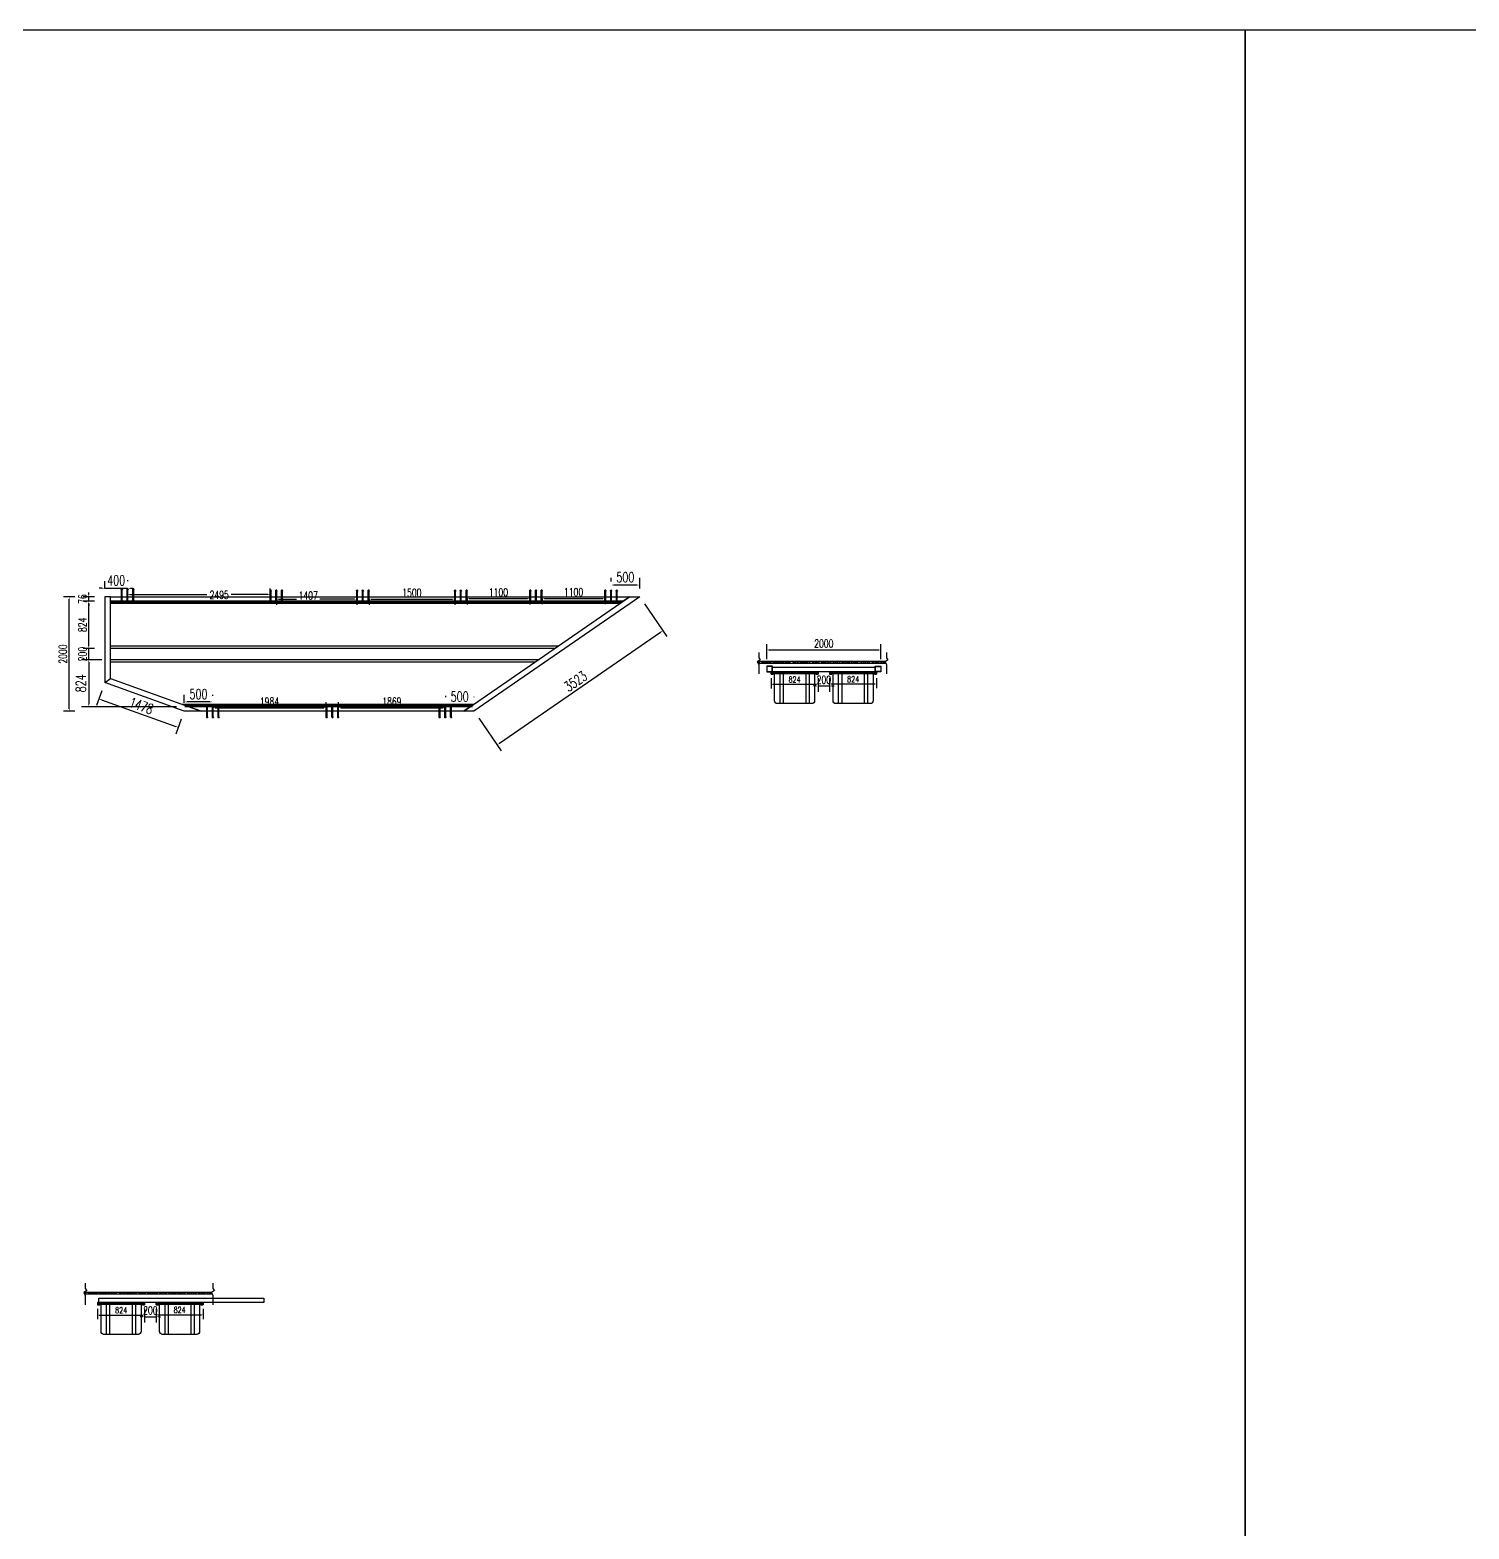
# Model space of a CAD drawing. Extents: x -18540 to 926017, y -610001 to -56924.
# Drawn here: x 89919 to 115090, y -517127 to -490906 of the extents above; entities that cross this region are included whole.
import ezdxf

# ---------------------------------------------------------------- set-up
doc = ezdxf.new("R2010")
doc.units = 0
doc.header["$LTSCALE"] = 10
doc.header["$MEASUREMENT"] = 0
for name, color, linetype in [('BJ02', 2, 'Continuous'), ('L-构造线', 6, 'Continuous'), ('W-STEEL_FRAME钢架', 3, 'Continuous'), ('W-WOOD_FLOOR木地板', 30, 'Continuous'), ('浮箱U槽', 5, 'Continuous'), ('螺栓孔位', 2, 'Continuous')]:
    doc.layers.add(name, color=color, linetype=linetype)
doc.styles.add('STANDARD_T3', font='simplex.shx', dxfattribs={"width": 0.7, "bigfont": 'gbcbig.shx'})
doc.dimstyles.new('W&&30', dxfattribs={"dimtxt": 105, "dimasz": 30, "dimexe": 75, "dimexo": 90, "dimgap": 30, "dimtad": 1, "dimdec": 0, "dimzin": 0, "dimdsep": 46, "dimtxsty": 'STANDARD_T3', "dimcen": 0.09, "dimclrd": 1, "dimclre": 1, "dimclrt": 7, "dimazin": 2, "dimtfac": 1, "dimtdec": 0, "dimtix": 1, "dimtmove": 2, "dimatfit": 3, "dimfxl": 100, "dimtolj": 1, "dimtzin": 0, "dimarcsym": 0})
doc.dimstyles.new('W&&40', dxfattribs={"dimtxt": 140, "dimasz": 40, "dimexe": 100, "dimexo": 120, "dimgap": 40, "dimtad": 1, "dimdec": 0, "dimzin": 0, "dimdsep": 46, "dimtxsty": 'STANDARD_T3', "dimcen": 0.09, "dimclrd": 1, "dimclre": 1, "dimclrt": 7, "dimazin": 2, "dimtfac": 1, "dimtdec": 0, "dimtix": 1, "dimtmove": 2, "dimatfit": 3, "dimfxl": 100, "dimtolj": 1, "dimtzin": 0, "dimarcsym": 0})
doc.dimstyles.new('W&&50', dxfattribs={"dimtxt": 175, "dimasz": 50, "dimexe": 125, "dimexo": 150, "dimgap": 50, "dimtad": 1, "dimdec": 0, "dimzin": 0, "dimdsep": 46, "dimtxsty": 'STANDARD_T3', "dimcen": 0.09, "dimclrd": 1, "dimclre": 1, "dimclrt": 7, "dimazin": 2, "dimtfac": 1, "dimtdec": 0, "dimtix": 1, "dimtmove": 2, "dimatfit": 3, "dimfxl": 100, "dimtolj": 1, "dimtzin": 0, "dimarcsym": 0})

# ---------------------------------------------------------------- blocks, each defined once
blk = doc.blocks.new('1')
at = {"lineweight": -3}
for p, q in [((-1521938, 1214338), (-1521935, 1214338)), ((-1521938, 1214336), (-1521931, 1214336)), ((-1521938, 1214336), (-1521914, 1214336)), ((-1521936, 1214341), (-1521936, 1214346)), ((-1521936, 1214346), (-1521916, 1214346)), ((-1521935, 1214341), (-1521936, 1214341)), ((-1521934, 1214347), (-1521932, 1214347)), ((-1521933, 1214352), (-1521931, 1214355)), ((-1521933, 1214136), (-1521933, 1214352)), ((-1521919, 1214352), (-1521933, 1214352)), ((-1521932, 1214347), (-1521919, 1214347)), ((-1521932, 1214346), (-1521932, 1214341)), ((-1521921, 1214355), (-1521931, 1214355)), ((-1521919, 1214352), (-1521921, 1214355)), ((-1521919, 1214347), (-1521921, 1214347)), ((-1521921, 1214346), (-1521921, 1214341)), ((-1521919, 1214136), (-1521919, 1214352)), ((-1521917, 1214341), (-1521916, 1214341)), ((-1521914, 1214338), (-1521917, 1214338)), ((-1521916, 1214341), (-1521916, 1214346)), ((-1521938, 1214136), (-1521931, 1214136)), ((-1521938, 1214136), (-1521914, 1214136)), ((-1521938, 1214134), (-1521935, 1214134)), ((-1521935, 1214131), (-1521936, 1214131)), ((-1521936, 1214131), (-1521936, 1214126)), ((-1521936, 1214126), (-1521916, 1214126)), ((-1521934, 1214125), (-1521932, 1214125)), ((-1521932, 1214126), (-1521932, 1214131)), ((-1521932, 1214125), (-1521919, 1214125)), ((-1521921, 1214126), (-1521921, 1214131)), ((-1521919, 1214125), (-1521921, 1214125)), ((-1521914, 1214134), (-1521917, 1214134)), ((-1521917, 1214131), (-1521916, 1214131)), ((-1521916, 1214131), (-1521916, 1214126))]:
    blk.add_line(p, q, dxfattribs=at)
at = {"color": 1}
for p, q in [((-1521936, 1214346), (-1521934, 1214347)), ((-1521919, 1214347), (-1521916, 1214346))]:
    blk.add_line(p, q, dxfattribs=at)
at = {"color": 6, "lineweight": -3}
for p, q in [((-1521931, 1214136), (-1521931, 1214355)), ((-1521921, 1214136), (-1521921, 1214355))]:
    blk.add_line(p, q, dxfattribs=at)
at = {"lineweight": -3}
for points in [[(-1521933, 1214336), (-1521938, 1214336), (-1521938, 1214338), (-1521914, 1214338), (-1521914, 1214336), (-1521919, 1214336)], [(-1521935, 1214338), (-1521935, 1214341), (-1521917, 1214341), (-1521917, 1214338)], [(-1521933, 1214136), (-1521938, 1214136), (-1521938, 1214134), (-1521914, 1214134), (-1521914, 1214136), (-1521919, 1214136)], [(-1521935, 1214134), (-1521935, 1214131), (-1521917, 1214131), (-1521917, 1214134)]]:
    blk.add_lwpolyline(points, dxfattribs=at)
for centre, radius, start, end in [((-1521934, 1214129), 3.22, 223.6028, 316.3972), ((-1521926, 1214140), 14.7, 248.7607, 291.2393), ((-1521919, 1214129), 3.22, 223.6028, 316.3972)]:
    blk.add_arc(centre, radius, start, end, dxfattribs=at)
blk = doc.blocks.new('螺栓孔位')
at = {"layer": '螺栓孔位', "color": 1, "rotation": 270}
for p in [(-1214244, -1521833), (-1214244, -1521933), (-1214244, -1522033)]:
    blk.add_blockref('1', p, dxfattribs=at)
blk = doc.blocks.new('*D591')
at = {"layer": 'Defpoints', "color": 0, "transparency": 16777216}
for p in [(93116, -502703), (95101, -502763), (95101, -502823)]:
    blk.add_point(p, dxfattribs=at)
at = {"layer": '浮箱U槽', "color": 1, "lineweight": -2, "transparency": 16777216}
for p, q in [((93116, -502763), (93116, -502863)), ((93156, -502763), (95061, -502763)), ((95101, -502763), (95101, -502663))]:
    blk.add_line(p, q, dxfattribs=at)
at = {"layer": '浮箱U槽', "color": 1, "transparency": 16777216}
for points in [[(93156, -502756), (93156, -502770), (93116, -502763)], [(95061, -502756), (95061, -502770), (95101, -502763)]]:
    blk.add_solid(points, dxfattribs=at)
at = {"layer": '浮箱U槽', "color": 7, "transparency": 16777216, "insert": (94108, -502653), "char_height": 140, "attachment_point": 5, "style": 'STANDARD_T3'}
blk.add_mtext('\\A1;1984', dxfattribs=at)
blk = doc.blocks.new('*D592')
at = {"layer": 'Defpoints', "color": 0, "transparency": 16777216}
for p in [(95315, -502823), (97184, -502704), (97184, -502764)]:
    blk.add_point(p, dxfattribs=at)
at = {"layer": '浮箱U槽', "color": 1, "lineweight": -2, "transparency": 16777216}
for p, q in [((95315, -502764), (95315, -502664)), ((95355, -502764), (97144, -502764)), ((97184, -502764), (97184, -502864))]:
    blk.add_line(p, q, dxfattribs=at)
at = {"layer": '浮箱U槽', "color": 1, "transparency": 16777216}
for points in [[(95355, -502757), (95355, -502770), (95315, -502764)], [(97144, -502757), (97144, -502770), (97184, -502764)]]:
    blk.add_solid(points, dxfattribs=at)
at = {"layer": '浮箱U槽', "color": 7, "transparency": 16777216, "insert": (96249, -502654), "char_height": 140, "attachment_point": 5, "style": 'STANDARD_T3'}
blk.add_mtext('\\A1;1869', dxfattribs=at)
blk = doc.blocks.new('*D586')
at = {"layer": 'Defpoints', "color": 0, "transparency": 16777216}
for p in [(91626, -500823), (94121, -500778), (94121, -500823)]:
    blk.add_point(p, dxfattribs=at)
at = {"layer": '浮箱U槽', "color": 1, "lineweight": -2, "transparency": 16777216}
for p, q in [((91626, -500778), (91626, -500678)), ((91666, -500778), (93015, -500778)), ((94081, -500778), (93440, -500778)), ((94121, -500778), (94121, -500678))]:
    blk.add_line(p, q, dxfattribs=at)
at = {"layer": '浮箱U槽', "color": 1, "transparency": 16777216}
for points in [[(91666, -500771), (91666, -500785), (91626, -500778)], [(94081, -500771), (94081, -500785), (94121, -500778)]]:
    blk.add_solid(points, dxfattribs=at)
at = {"layer": '浮箱U槽', "color": 7, "transparency": 16777216, "insert": (93228, -500787), "char_height": 140, "attachment_point": 5, "style": 'STANDARD_T3'}
blk.add_mtext('\\A1;2495', dxfattribs=at)
blk = doc.blocks.new('*D587')
at = {"layer": 'Defpoints', "color": 0, "transparency": 16777216}
for p in [(94228, -500704), (95635, -500823), (95635, -500861)]:
    blk.add_point(p, dxfattribs=at)
at = {"layer": '浮箱U槽', "color": 1, "lineweight": -2, "transparency": 16777216}
for p, q in [((94228, -500824), (94228, -500961)), ((94268, -500861), (94581, -500861)), ((95595, -500861), (94988, -500861)), ((95635, -500861), (95635, -500961))]:
    blk.add_line(p, q, dxfattribs=at)
at = {"layer": '浮箱U槽', "color": 1, "transparency": 16777216}
for points in [[(94268, -500855), (94268, -500868), (94228, -500861)], [(95595, -500855), (95595, -500868), (95635, -500861)]]:
    blk.add_solid(points, dxfattribs=at)
at = {"layer": '浮箱U槽', "color": 7, "transparency": 16777216, "insert": (94785, -500801), "char_height": 140, "attachment_point": 5, "style": 'STANDARD_T3'}
blk.add_mtext('\\A1;1407', dxfattribs=at)
blk = doc.blocks.new('*D588')
at = {"layer": 'Defpoints', "color": 0, "transparency": 16777216}
for p in [(95849, -500823), (97349, -500823), (97349, -500860)]:
    blk.add_point(p, dxfattribs=at)
at = {"layer": '浮箱U槽', "color": 1, "lineweight": -2, "transparency": 16777216}
for p, q in [((95849, -500860), (95849, -500960)), ((95889, -500860), (97309, -500860)), ((97349, -500860), (97349, -500960))]:
    blk.add_line(p, q, dxfattribs=at)
at = {"layer": '浮箱U槽', "color": 1, "transparency": 16777216}
for points in [[(95889, -500853), (95889, -500867), (95849, -500860)], [(97309, -500853), (97309, -500867), (97349, -500860)]]:
    blk.add_solid(points, dxfattribs=at)
at = {"layer": '浮箱U槽', "color": 7, "transparency": 16777216, "insert": (96599, -500750), "char_height": 140, "attachment_point": 5, "style": 'STANDARD_T3'}
blk.add_mtext('\\A1;1500', dxfattribs=at)
blk = doc.blocks.new('*D589')
at = {"layer": 'Defpoints', "color": 0, "transparency": 16777216}
for p in [(97563, -500823), (98663, -500823), (98663, -500853)]:
    blk.add_point(p, dxfattribs=at)
at = {"layer": '浮箱U槽', "color": 1, "lineweight": -2, "transparency": 16777216}
for p, q in [((97563, -500853), (97563, -500953)), ((97603, -500853), (98623, -500853)), ((98663, -500853), (98663, -500953))]:
    blk.add_line(p, q, dxfattribs=at)
at = {"layer": '浮箱U槽', "color": 1, "transparency": 16777216}
for points in [[(97603, -500846), (97603, -500859), (97563, -500853)], [(98623, -500846), (98623, -500859), (98663, -500853)]]:
    blk.add_solid(points, dxfattribs=at)
at = {"layer": '浮箱U槽', "color": 7, "transparency": 16777216, "insert": (98113, -500743), "char_height": 140, "attachment_point": 5, "style": 'STANDARD_T3'}
blk.add_mtext('\\A1;1100', dxfattribs=at)
blk = doc.blocks.new('*D590')
at = {"layer": 'Defpoints', "color": 0, "transparency": 16777216}
for p in [(98877, -500823), (99977, -500823), (99977, -500849)]:
    blk.add_point(p, dxfattribs=at)
at = {"layer": '浮箱U槽', "color": 1, "lineweight": -2, "transparency": 16777216}
for p, q in [((98877, -500849), (98877, -500949)), ((98917, -500849), (99937, -500849)), ((99977, -500849), (99977, -500949))]:
    blk.add_line(p, q, dxfattribs=at)
at = {"layer": '浮箱U槽', "color": 1, "transparency": 16777216}
for points in [[(98917, -500843), (98917, -500856), (98877, -500849)], [(99937, -500843), (99937, -500856), (99977, -500849)]]:
    blk.add_solid(points, dxfattribs=at)
at = {"layer": '浮箱U槽', "color": 7, "transparency": 16777216, "insert": (99427, -500739), "char_height": 140, "attachment_point": 5, "style": 'STANDARD_T3'}
blk.add_mtext('\\A1;1100', dxfattribs=at)
blk = doc.blocks.new('*D600')
at = {"layer": 'Defpoints', "color": 0, "transparency": 16777216}
for p in [(90947, -501723), (91326, -501723), (91326, -501923)]:
    blk.add_point(p, dxfattribs=at)
at = {"layer": '浮箱U槽', "color": 1, "lineweight": -2, "transparency": 16777216}
for p, q in [((91047, -501723), (90847, -501723)), ((90947, -501683), (90947, -501643)), ((90947, -501923), (90947, -501723)), ((91047, -501923), (90847, -501923)), ((90947, -501963), (90947, -502003))]:
    blk.add_line(p, q, dxfattribs=at)
at = {"layer": '浮箱U槽', "color": 1, "transparency": 16777216}
for points in [[(90940, -501683), (90953, -501683), (90947, -501723)], [(90940, -501963), (90953, -501963), (90947, -501923)]]:
    blk.add_solid(points, dxfattribs=at)
at = {"layer": '浮箱U槽', "color": 7, "transparency": 16777216, "insert": (90837, -501823), "char_height": 140, "attachment_point": 5, "rotation": 90, "style": 'STANDARD_T3'}
blk.add_mtext('\\A1;200', dxfattribs=at)
blk = doc.blocks.new('*D601')
at = {"layer": 'Defpoints', "color": 0, "transparency": 16777216}
for p in [(90947, -500899), (91326, -500899), (91326, -501723)]:
    blk.add_point(p, dxfattribs=at)
at = {"layer": '浮箱U槽', "color": 1, "lineweight": -2, "transparency": 16777216}
for p, q in [((91047, -500899), (90847, -500899)), ((90947, -501683), (90947, -500939)), ((91047, -501723), (90847, -501723))]:
    blk.add_line(p, q, dxfattribs=at)
at = {"layer": '浮箱U槽', "color": 1, "transparency": 16777216}
for points in [[(90940, -500939), (90953, -500939), (90947, -500899)], [(90940, -501683), (90953, -501683), (90947, -501723)]]:
    blk.add_solid(points, dxfattribs=at)
at = {"layer": '浮箱U槽', "color": 7, "transparency": 16777216, "insert": (90837, -501311), "char_height": 140, "attachment_point": 5, "rotation": 90, "style": 'STANDARD_T3'}
blk.add_mtext('\\A1;824', dxfattribs=at)
blk = doc.blocks.new('*D602')
at = {"layer": 'Defpoints', "color": 0, "transparency": 16777216}
for p in [(90947, -500823), (91226, -500823), (91326, -500899)]:
    blk.add_point(p, dxfattribs=at)
at = {"layer": '浮箱U槽', "color": 1, "lineweight": -2, "transparency": 16777216}
for p, q in [((91047, -500823), (90847, -500823)), ((90947, -500783), (90947, -500743)), ((90947, -500899), (90947, -500823)), ((91047, -500899), (90847, -500899)), ((90947, -500939), (90947, -500979))]:
    blk.add_line(p, q, dxfattribs=at)
at = {"layer": '浮箱U槽', "color": 1, "transparency": 16777216}
for points in [[(90940, -500783), (90953, -500783), (90947, -500823)], [(90940, -500939), (90953, -500939), (90947, -500899)]]:
    blk.add_solid(points, dxfattribs=at)
at = {"layer": '浮箱U槽', "color": 7, "transparency": 16777216, "insert": (90837, -500861), "char_height": 140, "attachment_point": 5, "rotation": 90, "style": 'STANDARD_T3'}
blk.add_mtext('\\A1;76', dxfattribs=at)
blk = doc.blocks.new('*D603')
at = {"layer": 'Defpoints', "color": 0, "transparency": 16777216}
for p in [(90605, -500823), (90947, -500823), (90947, -502823)]:
    blk.add_point(p, dxfattribs=at)
at = {"layer": '浮箱U槽', "color": 1, "lineweight": -2, "transparency": 16777216}
for p, q in [((90705, -500823), (90505, -500823)), ((90605, -502783), (90605, -500863)), ((90705, -502823), (90505, -502823))]:
    blk.add_line(p, q, dxfattribs=at)
at = {"layer": '浮箱U槽', "color": 1, "transparency": 16777216}
for points in [[(90599, -500863), (90612, -500863), (90605, -500823)], [(90599, -502783), (90612, -502783), (90605, -502823)]]:
    blk.add_solid(points, dxfattribs=at)
at = {"layer": '浮箱U槽', "color": 7, "transparency": 16777216, "insert": (90495, -501823), "char_height": 140, "attachment_point": 5, "rotation": 90, "style": 'STANDARD_T3'}
blk.add_mtext('\\A1;2000', dxfattribs=at)
blk = doc.blocks.new('*D824')
at = {"layer": 'Defpoints', "color": 0, "transparency": 16777216}
for p in [(102881, -502154), (103705, -502154), (103705, -502351)]:
    blk.add_point(p, dxfattribs=at)
at = {"layer": 'W-STEEL_FRAME钢架', "color": 1, "lineweight": -2, "transparency": 16777216}
for p, q in [((102881, -502244), (102881, -502426)), ((102911, -502351), (103675, -502351)), ((103705, -502244), (103705, -502426))]:
    blk.add_line(p, q, dxfattribs=at)
at = {"layer": 'W-STEEL_FRAME钢架', "color": 1, "transparency": 16777216}
for points in [[(102911, -502346), (102911, -502356), (102881, -502351)], [(103675, -502346), (103675, -502356), (103705, -502351)]]:
    blk.add_solid(points, dxfattribs=at)
at = {"layer": 'W-STEEL_FRAME钢架', "color": 7, "transparency": 16777216, "insert": (103293, -502269), "char_height": 105, "attachment_point": 5, "style": 'STANDARD_T3'}
blk.add_mtext('\\A1;824', dxfattribs=at)
blk = doc.blocks.new('*D825')
at = {"layer": 'Defpoints', "color": 0, "transparency": 16777216}
for p in [(103905, -502154), (104728, -502154), (104728, -502346)]:
    blk.add_point(p, dxfattribs=at)
at = {"layer": 'W-STEEL_FRAME钢架', "color": 1, "lineweight": -2, "transparency": 16777216}
for p, q in [((103905, -502244), (103905, -502421)), ((103935, -502346), (104698, -502346)), ((104728, -502244), (104728, -502421))]:
    blk.add_line(p, q, dxfattribs=at)
at = {"layer": 'W-STEEL_FRAME钢架', "color": 1, "transparency": 16777216}
for points in [[(103935, -502341), (103935, -502351), (103905, -502346)], [(104698, -502341), (104698, -502351), (104728, -502346)]]:
    blk.add_solid(points, dxfattribs=at)
at = {"layer": 'W-STEEL_FRAME钢架', "color": 7, "transparency": 16777216, "insert": (104316, -502264), "char_height": 105, "attachment_point": 5, "style": 'STANDARD_T3'}
blk.add_mtext('\\A1;824', dxfattribs=at)
blk = doc.blocks.new('*D826')
at = {"layer": 'Defpoints', "color": 0, "transparency": 16777216}
for p in [(104804, -501749), (102805, -502032), (104804, -502032)]:
    blk.add_point(p, dxfattribs=at)
at = {"layer": '浮箱U槽', "color": 1, "lineweight": -2, "transparency": 16777216}
for p, q in [((102805, -501912), (102805, -501649)), ((102845, -501749), (104764, -501749)), ((104804, -501912), (104804, -501649))]:
    blk.add_line(p, q, dxfattribs=at)
at = {"layer": '浮箱U槽', "color": 1, "transparency": 16777216}
for points in [[(102845, -501743), (102845, -501756), (102805, -501749)], [(104764, -501743), (104764, -501756), (104804, -501749)]]:
    blk.add_solid(points, dxfattribs=at)
at = {"layer": '浮箱U槽', "color": 7, "transparency": 16777216, "insert": (103804, -501639), "char_height": 140, "attachment_point": 5, "style": 'STANDARD_T3'}
blk.add_mtext('\\A1;2000', dxfattribs=at)
blk = doc.blocks.new('*D827')
at = {"layer": 'Defpoints', "color": 0, "transparency": 16777216}
for p in [(103705, -502175), (103905, -502175), (103905, -502381)]:
    blk.add_point(p, dxfattribs=at)
at = {"layer": 'W-WOOD_FLOOR木地板', "color": 1, "lineweight": -2, "transparency": 16777216}
for p, q in [((103665, -502381), (103625, -502381)), ((103705, -502295), (103705, -502481)), ((103705, -502381), (103905, -502381)), ((103905, -502295), (103905, -502481)), ((103945, -502381), (103985, -502381))]:
    blk.add_line(p, q, dxfattribs=at)
at = {"layer": 'W-WOOD_FLOOR木地板', "color": 1, "transparency": 16777216}
for points in [[(103665, -502375), (103665, -502388), (103705, -502381)], [(103945, -502375), (103945, -502388), (103905, -502381)]]:
    blk.add_solid(points, dxfattribs=at)
at = {"layer": 'W-WOOD_FLOOR木地板', "color": 7, "transparency": 16777216, "insert": (103805, -502271), "char_height": 140, "attachment_point": 5, "style": 'STANDARD_T3'}
blk.add_mtext('\\A1;200', dxfattribs=at)
blk = doc.blocks.new('800')
at = {"color": 5, "lineweight": -3}
for p, q in [((-460, 520), (-460, 0)), ((-400, 520), (-400, 0)), ((0, 0), (0, 520)), ((60, 0), (60, 520))]:
    blk.add_line(p, q, dxfattribs=at)
at = {"color": 5}
blk.add_lwpolyline([(200, 550), (200, 520), (150, 520), (-550, 520), (-600, 520), (-600, 550)], close=True, dxfattribs=at)
at = {"color": 5, "lineweight": -3}
blk.add_lwpolyline([(150, 520), (150, 50, -0.414214), (100, 0), (-500, 0, -0.414214), (-550, 50), (-550, 520)], format="xyb", dxfattribs=at)
blk = doc.blocks.new('*D1609')
at = {"color": 1, "lineweight": -2, "transparency": 16777216}
for p, q in [((97184, -502554), (97184, -502579)), ((97684, -502573), (97684, -502579)), ((97234, -502704), (97634, -502704))]:
    blk.add_line(p, q, dxfattribs=at)
at = {"color": 1, "transparency": 16777216}
for points in [[(97234, -502696), (97234, -502713), (97184, -502704)], [(97634, -502696), (97634, -502713), (97684, -502704)]]:
    blk.add_solid(points, dxfattribs=at)
at = {"layer": 'Defpoints', "color": 0, "transparency": 16777216}
for p in [(97184, -502704), (97684, -502704), (97684, -502723)]:
    blk.add_point(p, dxfattribs=at)
at = {"color": 7, "transparency": 16777216, "insert": (97434, -502567), "char_height": 175, "attachment_point": 5, "style": 'STANDARD_T3'}
blk.add_mtext('\\A1;500', dxfattribs=at)
blk = doc.blocks.new('*D1610')
at = {"color": 1, "lineweight": -2, "transparency": 16777216}
for p, q in [((92616, -502673), (92616, -502535)), ((93116, -502553), (93116, -502535)), ((93066, -502660), (92666, -502660))]:
    blk.add_line(p, q, dxfattribs=at)
at = {"color": 1, "transparency": 16777216}
for points in [[(92666, -502652), (92666, -502668), (92616, -502660)], [(93066, -502652), (93066, -502668), (93116, -502660)]]:
    blk.add_solid(points, dxfattribs=at)
at = {"layer": 'Defpoints', "color": 0, "transparency": 16777216}
for p in [(92616, -502660), (92616, -502823), (93116, -502703)]:
    blk.add_point(p, dxfattribs=at)
at = {"color": 7, "transparency": 16777216, "insert": (92866, -502523), "char_height": 175, "attachment_point": 5, "style": 'STANDARD_T3'}
blk.add_mtext('\\A1;500', dxfattribs=at)
blk = doc.blocks.new('*D1611')
at = {"color": 1, "lineweight": -2, "transparency": 16777216}
for p, q in [((100084, -500554), (100084, -500490)), ((100584, -500673), (100584, -500490)), ((100534, -500615), (100134, -500615))]:
    blk.add_line(p, q, dxfattribs=at)
at = {"color": 1, "transparency": 16777216}
for points in [[(100134, -500607), (100134, -500624), (100084, -500615)], [(100534, -500607), (100534, -500624), (100584, -500615)]]:
    blk.add_solid(points, dxfattribs=at)
at = {"layer": 'Defpoints', "color": 0, "transparency": 16777216}
for p in [(100084, -500615), (100084, -500704), (100584, -500823)]:
    blk.add_point(p, dxfattribs=at)
at = {"color": 7, "transparency": 16777216, "insert": (100334, -500478), "char_height": 175, "attachment_point": 5, "style": 'STANDARD_T3'}
blk.add_mtext('\\A1;500', dxfattribs=at)
blk = doc.blocks.new('*D1612')
at = {"color": 1, "lineweight": -2, "transparency": 16777216}
for p, q in [((91226, -500673), (91226, -500546)), ((91626, -500531), (91626, -500546)), ((91176, -500671), (91126, -500671)), ((91226, -500671), (91626, -500671)), ((91676, -500671), (91726, -500671))]:
    blk.add_line(p, q, dxfattribs=at)
at = {"color": 1, "transparency": 16777216}
for points in [[(91176, -500663), (91176, -500680), (91226, -500671)], [(91676, -500663), (91676, -500680), (91626, -500671)]]:
    blk.add_solid(points, dxfattribs=at)
at = {"layer": 'Defpoints', "color": 0, "transparency": 16777216}
for p in [(91226, -500823), (91626, -500671), (91626, -500681)]:
    blk.add_point(p, dxfattribs=at)
at = {"color": 7, "transparency": 16777216, "insert": (91426, -500534), "char_height": 175, "attachment_point": 5, "style": 'STANDARD_T3'}
blk.add_mtext('\\A1;400', dxfattribs=at)
blk = doc.blocks.new('*D1719')
at = {"layer": 'Defpoints', "color": 0, "transparency": 16777216}
for p in [(91100, -513187), (91924, -513187), (91924, -513384)]:
    blk.add_point(p, dxfattribs=at)
at = {"layer": 'W-STEEL_FRAME钢架', "color": 1, "lineweight": -2, "transparency": 16777216}
for p, q in [((91100, -513277), (91100, -513459)), ((91130, -513384), (91894, -513384)), ((91924, -513277), (91924, -513459))]:
    blk.add_line(p, q, dxfattribs=at)
at = {"layer": 'W-STEEL_FRAME钢架', "color": 1, "transparency": 16777216}
for points in [[(91130, -513379), (91130, -513389), (91100, -513384)], [(91894, -513379), (91894, -513389), (91924, -513384)]]:
    blk.add_solid(points, dxfattribs=at)
at = {"layer": 'W-STEEL_FRAME钢架', "color": 7, "transparency": 16777216, "insert": (91512, -513301), "char_height": 105, "attachment_point": 5, "style": 'STANDARD_T3'}
blk.add_mtext('\\A1;824', dxfattribs=at)
blk = doc.blocks.new('*D1720')
at = {"layer": 'Defpoints', "color": 0, "transparency": 16777216}
for p in [(92124, -513187), (92947, -513187), (92947, -513379)]:
    blk.add_point(p, dxfattribs=at)
at = {"layer": 'W-STEEL_FRAME钢架', "color": 1, "lineweight": -2, "transparency": 16777216}
for p, q in [((92124, -513277), (92124, -513454)), ((92154, -513379), (92917, -513379)), ((92947, -513277), (92947, -513454))]:
    blk.add_line(p, q, dxfattribs=at)
at = {"layer": 'W-STEEL_FRAME钢架', "color": 1, "transparency": 16777216}
for points in [[(92154, -513374), (92154, -513384), (92124, -513379)], [(92917, -513374), (92917, -513384), (92947, -513379)]]:
    blk.add_solid(points, dxfattribs=at)
at = {"layer": 'W-STEEL_FRAME钢架', "color": 7, "transparency": 16777216, "insert": (92536, -513296), "char_height": 105, "attachment_point": 5, "style": 'STANDARD_T3'}
blk.add_mtext('\\A1;824', dxfattribs=at)
blk = doc.blocks.new('*D1721')
at = {"layer": 'Defpoints', "color": 0, "transparency": 16777216}
for p in [(91924, -513208), (92124, -513208), (92124, -513414)]:
    blk.add_point(p, dxfattribs=at)
at = {"layer": 'W-WOOD_FLOOR木地板', "color": 1, "lineweight": -2, "transparency": 16777216}
for p, q in [((91924, -513328), (91924, -513514)), ((92124, -513328), (92124, -513514)), ((91884, -513414), (91844, -513414)), ((91924, -513414), (92124, -513414)), ((92164, -513414), (92204, -513414))]:
    blk.add_line(p, q, dxfattribs=at)
at = {"layer": 'W-WOOD_FLOOR木地板', "color": 1, "transparency": 16777216}
for points in [[(91884, -513407), (91884, -513421), (91924, -513414)], [(92164, -513407), (92164, -513421), (92124, -513414)]]:
    blk.add_solid(points, dxfattribs=at)
at = {"layer": 'W-WOOD_FLOOR木地板', "color": 7, "transparency": 16777216, "insert": (92024, -513304), "char_height": 140, "attachment_point": 5, "style": 'STANDARD_T3'}
blk.add_mtext('\\A1;200', dxfattribs=at)
blk = doc.blocks.new('*D1733')
at = {"color": 1, "lineweight": -2, "transparency": 16777216}
for p, q in [((91175, -502463), (91081, -502723)), ((91171, -502622), (92467, -503089)), ((92565, -502964), (92472, -503224))]:
    blk.add_line(p, q, dxfattribs=at)
at = {"color": 1, "transparency": 16777216}
for points in [[(91174, -502614), (91168, -502630), (91124, -502605)], [(92470, -503081), (92464, -503097), (92514, -503106)]]:
    blk.add_solid(points, dxfattribs=at)
at = {"layer": 'Defpoints', "color": 0, "transparency": 16777216}
for p in [(91226, -502322), (92616, -502823), (92514, -503106)]:
    blk.add_point(p, dxfattribs=at)
at = {"color": 7, "transparency": 16777216, "insert": (91866, -502726), "char_height": 175, "attachment_point": 5, "rotation": 340.189, "style": 'STANDARD_T3'}
blk.add_mtext('\\A1;1478', dxfattribs=at)
blk = doc.blocks.new('*D1734')
at = {"color": 1, "lineweight": -2, "transparency": 16777216}
for p, q in [((100669, -500946), (101061, -501515)), ((98131, -503384), (100949, -501441)), ((97769, -502946), (98161, -503515))]:
    blk.add_line(p, q, dxfattribs=at)
at = {"color": 1, "transparency": 16777216}
for points in [[(100944, -501434), (100954, -501448), (100990, -501412)], [(98127, -503377), (98136, -503391), (98090, -503412)]]:
    blk.add_solid(points, dxfattribs=at)
at = {"layer": 'Defpoints', "color": 0, "transparency": 16777216}
for p in [(100584, -500823), (100990, -501412), (97684, -502823)]:
    blk.add_point(p, dxfattribs=at)
at = {"color": 7, "transparency": 16777216, "insert": (99462, -502299), "char_height": 175, "attachment_point": 5, "rotation": 34.5912, "style": 'STANDARD_T3'}
blk.add_mtext('\\A1;3523', dxfattribs=at)
blk = doc.blocks.new('*D1746')
at = {"color": 1, "lineweight": -2, "transparency": 16777216}
for p, q in [((91176, -501923), (90822, -501923)), ((90947, -501973), (90947, -502697)), ((92480, -502747), (90822, -502747))]:
    blk.add_line(p, q, dxfattribs=at)
at = {"color": 1, "transparency": 16777216}
for points in [[(90938, -501973), (90955, -501973), (90947, -501923)], [(90938, -502697), (90955, -502697), (90947, -502747)]]:
    blk.add_solid(points, dxfattribs=at)
at = {"layer": 'Defpoints', "color": 0, "transparency": 16777216}
for p in [(91326, -501923), (90947, -502747), (92630, -502747)]:
    blk.add_point(p, dxfattribs=at)
at = {"color": 7, "transparency": 16777216, "insert": (90809, -502335), "char_height": 175, "attachment_point": 5, "rotation": 90, "style": 'STANDARD_T3'}
blk.add_mtext('\\A1;824', dxfattribs=at)

msp = doc.modelspace()

# ---------------------------------------------------------------- hatches: boundary and pattern name
at = {"layer": 'W-WOOD_FLOOR木地板', "true_color": 0xcd6928}
h = msp.add_hatch(dxfattribs=at)
h.set_pattern_fill('木材', color=32, scale=10)
h.set_pattern_definition([(50, (-340900.03, -326289.085), (25.923532, 93.1234154), [600, -80, 200, -40]), (50, (-340846.83, -326269.085), (-66.465069, 3.554523), [120, -13.2, 240, -30]), (50, (-340880.028, -326255.085), (113.1698317, 176.5639521), [320, -56, 160, -40])])
edge = h.paths.add_edge_path()
edge.add_line((102646.4, -501955.3), (102640.5, -501959.6))
edge.add_line((102640.5, -501959.6), (102650.5, -501979.3))
edge.add_line((102650.5, -501979.3), (102878, -501979.3))
edge.add_line((102878, -501979.3), (102878, -501977.9))
edge.add_line((102878, -501977.9), (102893.2, -501977.9))
edge.add_arc((102893.2, -501980.9), 3, 31.86817, 90.00167, ccw=False)
edge.add_line((102895.8, -501979.3), (102900.2, -501979.3))
edge.add_arc((102902.7, -501980.9), 3, 90.00167, 148.13183, ccw=False)
edge.add_line((102902.7, -501977.9), (102913, -501977.9))
edge.add_line((102913, -501977.9), (102913, -501979.3))
edge.add_line((102913, -501979.3), (103278, -501979.3))
edge.add_line((103278, -501979.3), (103278, -501977.9))
edge.add_line((103278, -501977.9), (103293.2, -501977.9))
edge.add_arc((103293.2, -501980.9), 3, 31.86817, 90.00167, ccw=False)
edge.add_line((103295.8, -501979.3), (103300.2, -501979.3))
edge.add_arc((103302.7, -501980.9), 3, 90.00167, 148.13183, ccw=False)
edge.add_line((103302.7, -501977.9), (103313, -501977.9))
edge.add_line((103313, -501977.9), (103313, -501979.3))
edge.add_line((103313, -501979.3), (103678, -501979.3))
edge.add_line((103678, -501979.3), (103678, -501977.9))
edge.add_line((103678, -501977.9), (103693.2, -501977.9))
edge.add_arc((103693.2, -501980.9), 3, 31.86817, 90.00167, ccw=False)
edge.add_line((103695.8, -501979.3), (103700.2, -501979.3))
edge.add_arc((103702.7, -501980.9), 3, 90.00167, 148.13183, ccw=False)
edge.add_line((103702.7, -501977.9), (103713, -501977.9))
edge.add_line((103713, -501977.9), (103713, -501979.3))
edge.add_line((103713, -501979.3), (104078, -501979.3))
edge.add_line((104078, -501979.3), (104078, -501977.9))
edge.add_line((104078, -501977.9), (104093.2, -501977.9))
edge.add_arc((104093.2, -501980.9), 3, 31.86817, 90.00167, ccw=False)
edge.add_line((104095.8, -501979.3), (104100.2, -501979.3))
edge.add_arc((104102.7, -501980.9), 3, 90.00167, 148.13183, ccw=False)
edge.add_line((104102.7, -501977.9), (104113, -501977.9))
edge.add_line((104113, -501977.9), (104113, -501979.3))
edge.add_line((104113, -501979.3), (104478, -501979.3))
edge.add_line((104478, -501979.3), (104478, -501977.9))
edge.add_line((104478, -501977.9), (104493.2, -501977.9))
edge.add_arc((104493.2, -501980.9), 3, 31.86817, 90.00167, ccw=False)
edge.add_line((104495.8, -501979.3), (104500.2, -501979.3))
edge.add_arc((104502.7, -501980.9), 3, 90.00167, 148.13183, ccw=False)
edge.add_line((104502.7, -501977.9), (104513, -501977.9))
edge.add_line((104513, -501977.9), (104513, -501979.3))
edge.add_line((104513, -501979.3), (104879.7, -501979.3))
edge.add_line((104879.7, -501979.3), (104879.7, -501955.3))
edge.add_line((104879.7, -501955.3), (102646.4, -501955.3))
h = msp.add_hatch(dxfattribs=at)
h.set_pattern_fill('木材', color=32, scale=10)
h.set_pattern_definition([(50, (-352680.788, -337321.847), (25.923532, 93.1234154), [600, -80, 200, -40]), (50, (-352627.59, -337301.847), (-66.465069, 3.554523), [120, -13.2, 240, -30]), (50, (-352660.788, -337287.847), (113.1698317, 176.5639521), [320, -56, 160, -40])])
edge = h.paths.add_edge_path()
edge.add_line((90865.7, -512988.1), (90859.7, -512992.3))
edge.add_line((90859.7, -512992.3), (90869.7, -513012.1))
edge.add_line((90869.7, -513012.1), (91097.2, -513012.1))
edge.add_line((91097.2, -513012.1), (91097.2, -513010.7))
edge.add_line((91097.2, -513010.7), (91112.5, -513010.7))
edge.add_arc((91112.5, -513013.7), 3, 31.86817, 90.00167, ccw=False)
edge.add_line((91115, -513012.1), (91119.4, -513012.1))
edge.add_arc((91122, -513013.7), 3, 90.00167, 148.13183, ccw=False)
edge.add_line((91122, -513010.7), (91132.2, -513010.7))
edge.add_line((91132.2, -513010.7), (91132.2, -513012.1))
edge.add_line((91132.2, -513012.1), (91497.2, -513012.1))
edge.add_line((91497.2, -513012.1), (91497.2, -513010.7))
edge.add_line((91497.2, -513010.7), (91512.5, -513010.7))
edge.add_arc((91512.5, -513013.7), 3, 31.86817, 90.00167, ccw=False)
edge.add_line((91515, -513012.1), (91519.4, -513012.1))
edge.add_arc((91522, -513013.7), 3, 90.00167, 148.13183, ccw=False)
edge.add_line((91522, -513010.7), (91532.2, -513010.7))
edge.add_line((91532.2, -513010.7), (91532.2, -513012.1))
edge.add_line((91532.2, -513012.1), (91897.2, -513012.1))
edge.add_line((91897.2, -513012.1), (91897.2, -513010.7))
edge.add_line((91897.2, -513010.7), (91912.5, -513010.7))
edge.add_arc((91912.5, -513013.7), 3, 31.86817, 90.00167, ccw=False)
edge.add_line((91915, -513012.1), (91919.4, -513012.1))
edge.add_arc((91922, -513013.7), 3, 90.00167, 148.13183, ccw=False)
edge.add_line((91922, -513010.7), (91932.2, -513010.7))
edge.add_line((91932.2, -513010.7), (91932.2, -513012.1))
edge.add_line((91932.2, -513012.1), (92297.2, -513012.1))
edge.add_line((92297.2, -513012.1), (92297.2, -513010.7))
edge.add_line((92297.2, -513010.7), (92312.5, -513010.7))
edge.add_arc((92312.5, -513013.7), 3, 31.86817, 90.00167, ccw=False)
edge.add_line((92315, -513012.1), (92319.4, -513012.1))
edge.add_arc((92322, -513013.7), 3, 90.00167, 148.13183, ccw=False)
edge.add_line((92322, -513010.7), (92332.2, -513010.7))
edge.add_line((92332.2, -513010.7), (92332.2, -513012.1))
edge.add_line((92332.2, -513012.1), (92697.2, -513012.1))
edge.add_line((92697.2, -513012.1), (92697.2, -513010.7))
edge.add_line((92697.2, -513010.7), (92712.5, -513010.7))
edge.add_arc((92712.5, -513013.7), 3, 31.86817, 90.00167, ccw=False)
edge.add_line((92715, -513012.1), (92719.4, -513012.1))
edge.add_arc((92722, -513013.7), 3, 90.00167, 148.13183, ccw=False)
edge.add_line((92722, -513010.7), (92732.2, -513010.7))
edge.add_line((92732.2, -513010.7), (92732.2, -513012.1))
edge.add_line((92732.2, -513012.1), (93099, -513012.1))
edge.add_line((93099, -513012.1), (93099, -512988.1))
edge.add_line((93099, -512988.1), (90865.7, -512988.1))

# ---------------------------------------------------------------- linework, layer by layer
at = {"color": 1, "lineweight": -3}
for p, q in [((104704.3, -502132.5), (102833, -502132.5)), ((102904.7, -502054.5), (104704.3, -502054.5))]:
    msp.add_line(p, q, dxfattribs=at)
at = {"color": 2}
msp.add_lwpolyline([(91325.9, -500922.8), (91325.9, -500822.8), (100407.6, -500822.8), (100262.5, -500922.8), (91325.9, -500922.8)], dxfattribs=at)
at = {"color": 3}
msp.add_lwpolyline([(97507.4, -502822.8), (100407.6, -500822.8), (100583.7, -500822.8), (97683.6, -502822.8)], close=True, dxfattribs=at)
at = {"color": 2}
for points in [[(102904.7, -502032.5), (102804.7, -502032.5), (102804.7, -502132.5), (102904.7, -502132.5)], [(102899.7, -502037.5), (102809.7, -502037.5), (102809.7, -502127.5), (102899.7, -502127.5)], [(104704.3, -502032.5), (104804.3, -502032.5), (104804.3, -502132.5), (104704.3, -502132.5)], [(104709.3, -502037.5), (104799.3, -502037.5), (104799.3, -502127.5), (104709.3, -502127.5)], [(92633.8, -502722.8), (97652.4, -502722.8), (97507.4, -502822.8), (92911.3, -502822.8)]]:
    msp.add_lwpolyline(points, close=True, dxfattribs=at)
at = {"color": 4}
for points in [[(102880.7, -502132.5), (102880.7, -502175.5), (102920.7, -502175.5), (102920.7, -502171.5), (102884.7, -502171.5), (102884.7, -502136.5), (102920.7, -502136.5), (102920.7, -502132.5)], [(103704.7, -502132.5), (103704.7, -502175.5), (103664.7, -502175.5), (103664.7, -502171.5), (103700.7, -502171.5), (103700.7, -502136.5), (103664.7, -502136.5), (103664.7, -502132.5)], [(103904.6, -502132.5), (103904.6, -502175.5), (103944.6, -502175.5), (103944.6, -502171.5), (103908.6, -502171.5), (103908.6, -502136.5), (103944.6, -502136.5), (103944.6, -502132.5)], [(104728.2, -502132.6), (104728.2, -502175.6), (104688.2, -502175.6), (104688.2, -502171.6), (104724.2, -502171.6), (104724.2, -502136.6), (104688.2, -502136.6), (104688.2, -502132.6)], [(91099.9, -513165.3), (91099.9, -513208.3), (91139.9, -513208.3), (91139.9, -513204.3), (91103.9, -513204.3), (91103.9, -513169.3), (91139.9, -513169.3), (91139.9, -513165.3)], [(91923.9, -513165.3), (91923.9, -513208.3), (91883.9, -513208.3), (91883.9, -513204.3), (91919.9, -513204.3), (91919.9, -513169.3), (91883.9, -513169.3), (91883.9, -513165.3)], [(92123.9, -513165.3), (92123.9, -513208.3), (92163.9, -513208.3), (92163.9, -513204.3), (92127.9, -513204.3), (92127.9, -513169.3), (92163.9, -513169.3), (92163.9, -513165.3)], [(92947.4, -513165.3), (92947.4, -513208.3), (92907.4, -513208.3), (92907.4, -513204.3), (92943.4, -513204.3), (92943.4, -513169.3), (92907.4, -513169.3), (92907.4, -513165.3)]]:
    msp.add_lwpolyline(points, close=True, dxfattribs=at)
at = {"color": 1, "lineweight": -3}
msp.add_lwpolyline([(91123.9, -513087.3), (94008.9, -513087.3), (94008.9, -513165.3), (91123.9, -513165.3)], close=True, dxfattribs=at)
at = {"layer": 'BJ02'}
msp.add_lwpolyline([(67937.1, -490906.1), (111175.6, -490906.1), (111175.6, -545966.6), (67937.1, -545966.6)], close=True, dxfattribs=at)
at = {"layer": 'BJ02', "color": 3}
for points in [[(91325.9, -502251.7), (91325.9, -500822.8), (91225.9, -500822.8), (91225.9, -502321.9)], [(91325.9, -502251.7), (92911.3, -502822.8), (92616.3, -502822.8), (91225.9, -502321.9)]]:
    msp.add_lwpolyline(points, close=True, dxfattribs=at)
at = {"layer": 'L-构造线'}
msp.add_lwpolyline([(111175.6, -490906.1), (163556.4, -490906.1), (163556.4, -610000.5), (111175.6, -610000.5)], close=True, dxfattribs=at)
at = {"layer": 'W-WOOD_FLOOR木地板', "color": 1}
for points in [[(102665.4, -501796.4), (102665.4, -501887.7), (102691.2, -501924), (102641.2, -501959.6), (102665.4, -502007.2), (102665.4, -502171.2)], [(104900, -501796.4), (104900, -501887.7), (104925.8, -501924), (104875.8, -501959.6), (104900, -502007.2), (104900, -502171.2)], [(90884.7, -512829.1), (90884.7, -512920.5), (90910.5, -512956.8), (90860.5, -512992.3), (90884.7, -513040), (90884.7, -513204)], [(93119.2, -512829.1), (93119.2, -512920.5), (93145, -512956.8), (93095, -512992.3), (93119.2, -513040), (93119.2, -513204)]]:
    msp.add_lwpolyline(points, dxfattribs=at)
at = {"layer": 'W-WOOD_FLOOR木地板'}
for points in [[(104881.8, -501955.3), (102646.4, -501955.3)], [(102650.5, -501979.3), (104885.8, -501979.3)], [(104879.7, -501979.3), (104879.7, -501955.3)], [(93101, -512988.1), (90865.7, -512988.1)], [(90869.7, -513012.1), (93105.1, -513012.1)], [(93099, -513012.1), (93099, -512988.1)]]:
    msp.add_lwpolyline(points, dxfattribs=at)
at = {"layer": '浮箱U槽'}
for p, q in [((100296.9, -500899.1), (91325.9, -500899.1)), ((100238.9, -500939.1), (91325.9, -500939.1)), ((99160, -501683.1), (91325.9, -501683.1)), ((99102, -501723.1), (91325.9, -501723.1)), ((98812.1, -501923.1), (91325.9, -501923.1)), ((98754.1, -501963.1), (91325.9, -501963.1)), ((97675.9, -502706.6), (92588.9, -502706.6)), ((97659.9, -502746.6), (92629.6, -502746.6))]:
    msp.add_line(p, q, dxfattribs=at)

# ---------------------------------------------------------------- block references
for p in [(103492.7, -502689.1), (104516.7, -502689.1), (91711.9, -513721.8), (92735.9, -513721.8)]:
    msp.add_blockref('800', p, dxfattribs=at)
at = {"layer": '螺栓孔位', "rotation": 90}
for p in [(91618.9, -500791.4), (94220.5, -500815.1), (95735, -500815.1), (97449, -500815.1), (98762.8, -500815.1), (100076.6, -500815.1), (93109.2, -502813.8), (95200.7, -502813.8), (97176.6, -502815.1)]:
    msp.add_blockref('螺栓孔位', p, dxfattribs=at)

# ---------------------------------------------------------------- dimensions: what is measured, and where the dimension line sits
at = {"color": 5}
for base, p1, p2, picture, middle in [((91625.9, -500671.5), (91225.9, -500822.8), (91625.9, -500680.7), '*D1612', (91425.9, -500534)), ((100083.6, -500615.3), (100583.7, -500822.8), (100083.6, -500704.4), '*D1611', (100333.6, -500477.8)), ((92616.3, -502660.1), (93116.2, -502703.1), (92616.3, -502822.8), '*D1610', (92866.3, -502522.6)), ((97683.6, -502704.4), (97183.6, -502704.4), (97683.6, -502722.8), '*D1609', (97433.6, -502566.9))]:
    dim = msp.add_linear_dim(base=base, p1=p1, p2=p2, dimstyle='W&&50', dxfattribs=at)
    dim.commit()
    dim.dimension.update_dxf_attribs({"geometry": picture, "text_midpoint": middle})
at = {"color": 4}
for p1, p2, distance, picture, middle in [((97683.6, -502822.8), (100583.7, -500822.8), -716.2, '*D1734', (99462.2, -502299.2)), ((91225.9, -502321.9), (92616.3, -502822.8), -301.1, '*D1733', (91865.6, -502726.3))]:
    dim = msp.add_aligned_dim(p1=p1, p2=p2, distance=distance, dimstyle='W&&50', dxfattribs=at)
    dim.commit()
    dim.dimension.update_dxf_attribs({"geometry": picture, "text_midpoint": middle})
dim = msp.add_linear_dim(base=(90946.8017, -502746.6058), p1=(91325.8794, -501923.0508), p2=(92629.6054, -502746.6058), angle=90, dimstyle='W&&50', dxfattribs=at)
dim.commit()
dim.dimension.update_dxf_attribs({"geometry": '*D1746', "text_midpoint": (90809.3017, -502334.8283)})
at = {"layer": 'W-STEEL_FRAME钢架'}
for base, p1, p2, picture, middle in [((103704.7, -502351.2), (102880.7, -502154), (103704.7, -502154), '*D824', (103292.7, -502268.7)), ((104728.2, -502346.1), (103904.6, -502154), (104728.2, -502154.1), '*D825', (104316.4, -502263.6)), ((91923.9, -513384), (91099.9, -513186.8), (91923.9, -513186.8), '*D1719', (91511.9, -513301.5)), ((92947.4122, -513378.8436), (92123.8572, -513186.7616), (92947.4122, -513186.8469), '*D1720', (92535.6347, -513296.3436))]:
    dim = msp.add_linear_dim(base=base, p1=p1, p2=p2, dimstyle='W&&30', dxfattribs=at)
    dim.commit()
    dim.dimension.update_dxf_attribs({"geometry": picture, "text_midpoint": middle})
at = {"layer": 'W-WOOD_FLOOR木地板'}
for base, p1, p2, picture, middle in [((103904.6, -502381.3), (103704.7, -502175.5), (103904.6, -502175.5), '*D827', (103804.7, -502271.3)), ((92123.9, -513414.1), (91923.9, -513208.3), (92123.9, -513208.3), '*D1721', (92023.9, -513304.1))]:
    dim = msp.add_linear_dim(base=base, p1=p1, p2=p2, dimstyle='W&&40', dxfattribs=at)
    dim.commit()
    dim.dimension.update_dxf_attribs({"geometry": picture, "text_midpoint": middle})
at = {"layer": '浮箱U槽'}
for base, p1, p2, angle, picture, middle in [((90605.2, -500822.8), (90946.8, -502822.8), (90946.8, -500822.8), 90, '*D603', (90495.2, -501822.8)), ((90946.8, -500822.8), (91325.9, -500899.1), (91225.9, -500822.8), 90, '*D602', (90836.8, -500860.9)), ((97349, -500859.8), (95849, -500822.8), (97349, -500823.1), 180, '*D588', (96599, -500749.8)), ((98662.8, -500852.7), (97563, -500823.1), (98662.8, -500823.1), 180, '*D589', (98112.9, -500742.7)), ((99976.6, -500849.2), (98876.8, -500823), (99976.6, -500823.1), 180, '*D590', (99426.7, -500739.2)), ((90946.8, -500899.1), (91325.9, -501723.1), (91325.9, -500899.1), 90, '*D601', (90836.8, -501311.1)), ((90946.8, -501723.1), (91325.9, -501923.1), (91325.9, -501723.1), 90, '*D600', (90836.8, -501823.1)), ((95100.6856, -502763.0997), (93116.2412, -502703.1351), (95100.6856, -502823.0092), 180, '*D591', (94108.4634, -502653.0997)), ((97183.6, -502763.7), (95314.7, -502823), (97183.6, -502704.4), 180, '*D592', (96249.1, -502653.7))]:
    dim = msp.add_linear_dim(base=base, p1=p1, p2=p2, angle=angle, dimstyle='W&&40', override={"dimfxlon": 1}, dxfattribs=at)
    dim.commit()
    dim.dimension.update_dxf_attribs({"geometry": picture, "text_midpoint": middle})
for base, p1, p2, picture, middle in [((94120.5, -500778.1), (91625.9, -500822.8), (94120.5, -500823.1), '*D586', (93227.5, -500786.8)), ((95635, -500861.3), (94227.7, -500704.4), (95635, -500822.8), '*D587', (94784.8, -500801.2))]:
    dim = msp.add_linear_dim(base=base, p1=p1, p2=p2, angle=180, dimstyle='W&&40', override={"dimfxlon": 1}, dxfattribs=at)
    dim.commit()
    dim.dimension.update_dxf_attribs({"geometry": picture, "text_midpoint": middle, "dimtype": 160})
dim = msp.add_linear_dim(base=(104804.3, -501749.3), p1=(102804.7, -502032.5), p2=(104804.3, -502032.5), angle=180, dimstyle='W&&40', dxfattribs=at)
dim.commit()
dim.dimension.update_dxf_attribs({"geometry": '*D826', "text_midpoint": (103804.5, -501639.3)})

doc.saveas('drawing.dxf')
